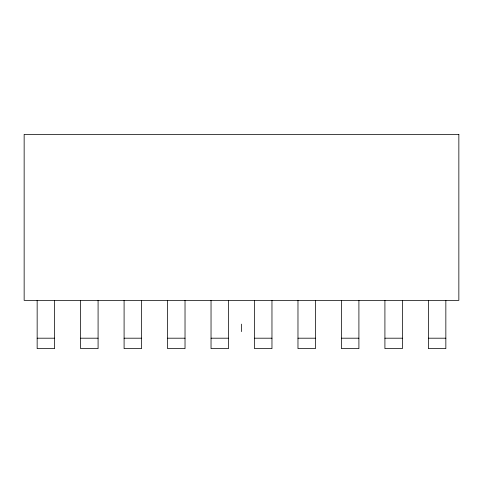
<?xml version="1.0" encoding="UTF-8"?>
<svg xmlns="http://www.w3.org/2000/svg" width="483" height="483" viewBox="0 0 483 483"><rect width="100%" height="100%" fill="white"/><g stroke="black" fill="none" stroke-linecap="round" stroke-linejoin="round"><path stroke-width="0.72" d="M37.155 338.197L54.615 338.197M80.625 338.197L98.085 338.197M124.095 338.197L141.555 338.197M167.565 338.197L185.025 338.197M211.035 338.197L228.495 338.197M254.505 338.197L271.965 338.197M297.975 338.197L315.435 338.197M341.445 338.197L358.905 338.197M384.915 338.197L402.375 338.197M428.385 338.197L445.845 338.197M445.845 300.372L445.845 348.635L428.385 348.635L428.385 300.372M402.375 300.372L402.375 348.635L384.915 348.635L384.915 300.372M358.905 300.372L358.905 348.635L341.445 348.635L341.445 300.372M315.435 300.372L315.435 348.635L297.975 348.635L297.975 300.372M271.965 300.372L271.965 348.635L254.505 348.635L254.505 300.372M241.5 324.129L241.5 331.622M228.495 300.372L228.495 348.635L211.035 348.635L211.035 300.372M185.025 300.372L185.025 348.635L167.565 348.635L167.565 300.372M141.555 300.372L141.555 348.635L124.095 348.635L124.095 300.372M98.085 300.372L98.085 348.635L80.625 348.635L80.625 300.372M54.615 300.372L54.615 348.635L37.155 348.635L37.155 300.372M458.85 134.365L24.15 134.365L24.15 300.372L458.85 300.372L458.85 134.365"/></g></svg>
